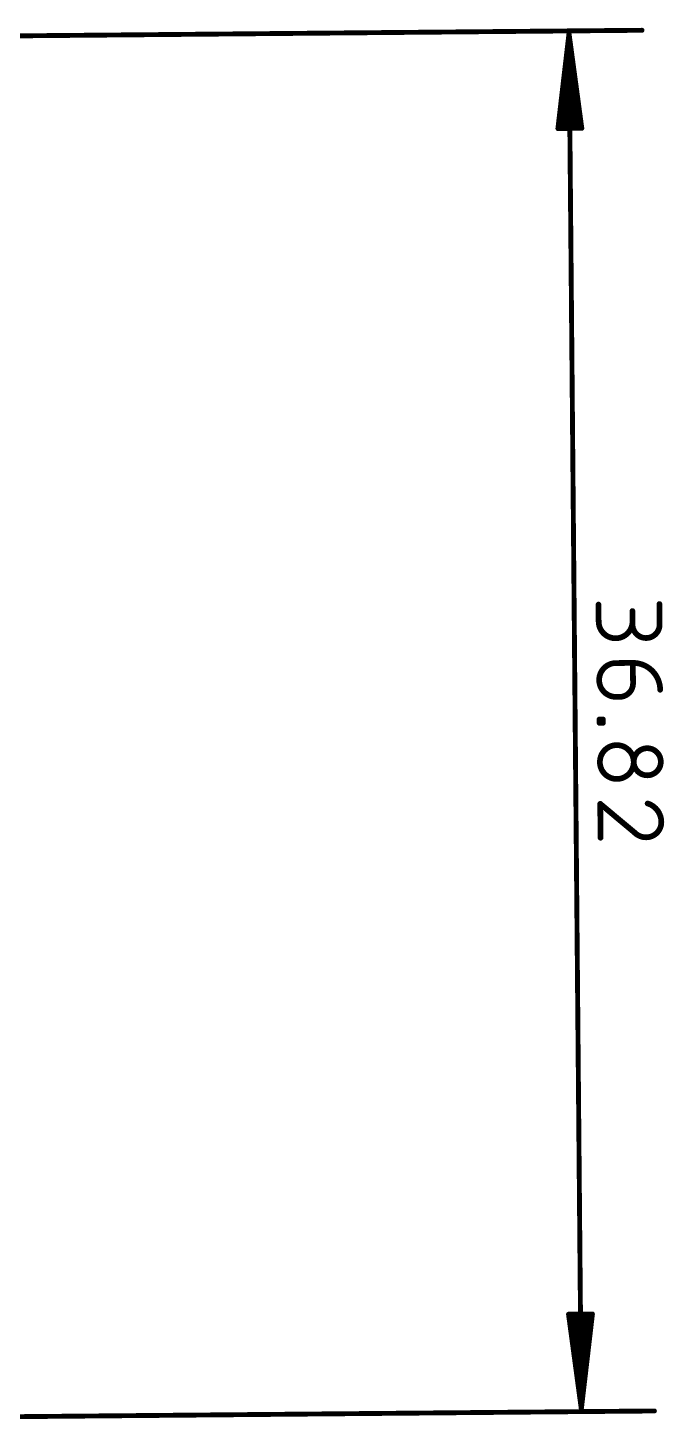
# Model space of a CAD drawing. Extents: x -0.1 to 40.3, y -1.3 to 55.7.
# Drawn here: x 23.34 to 40.32, y -1.33 to 35.77 of the extents above; entities that cross this region are included whole.
import ezdxf

# ---------------------------------------------------------------- set-up
doc = ezdxf.new("R2010")
doc.units = 0
doc.layers.add('20', color=31, linetype='CONTINUOUS')

msp = doc.modelspace()

# ---------------------------------------------------------------- linework, layer by layer
at = {"layer": '20'}
for points, const_width in [([(22.53, 35.55), (39.7301, 35.7042)], 0.13), ([(37.4842, 33.0839), (37.7807, 35.6217)], 0.13), ([(37.5435, 33.0845), (37.7807, 35.6217)], 0.13), ([(37.6735, 33.0856), (37.7807, 35.6217)], 0.13), ([(37.7807, 35.6217), (38.1096, -1.0683)], 0.13), ([(37.7807, 35.6217), (38.1227, 33.0896)], 0.13), ([(37.7807, 35.6217), (37.9335, 33.0879)], 0.13), ([(37.7807, 35.6217), (38.0634, 33.0891)], 0.13), ([(38.1227, 33.0896), (37.4842, 33.0839)], 0.13), ([(38.568, 20.3882), (38.5719, 19.9367)], 0.1524), ([(40.1935, 20.4024), (40.1982, 19.8606)], 0.1524), ([(39.4758, 19.8543), (39.4726, 20.2155)], 0.1524), ([(39.0331, 18.8291), (39.4847, 18.8331)], 0.1524), ([(39.4847, 18.8331), (39.4894, 18.2912)], 0.1524), ([(39.1313, 17.9268), (39.041, 17.926)], 0.1524), ([(38.5947, 17.3246), (38.685, 17.3254)], 0.1524), ([(38.5955, 17.2343), (38.5947, 17.3246)], 0.1524), ([(38.6858, 17.2351), (38.5955, 17.2343)], 0.1524), ([(38.685, 17.3254), (38.6858, 17.2351)], 0.1524), ([(39.5241, 14.3141), (38.6143, 15.0738)], 0.1524), ([(38.6143, 15.0738), (38.6222, 14.1707)], 0.1524), ([(38.4061, 1.4694), (37.7676, 1.4637)], 0.13), ([(37.7676, 1.4637), (38.1096, -1.0683)], 0.13), ([(37.8269, 1.4642), (38.1096, -1.0683)], 0.13), ([(37.9569, 1.4654), (38.1096, -1.0683)], 0.13), ([(38.1096, -1.0683), (38.4061, 1.4694)], 0.13), ([(38.1096, -1.0683), (38.3468, 1.4689)], 0.13), ([(38.1096, -1.0683), (38.2169, 1.4677)], 0.13), ([(22.86, -1.27), (40.0601, -1.1158)], 0.13)]:
    msp.add_lwpolyline(points, dxfattribs=dict(at, const_width=const_width))
for points, const_width in [([(37.8132, 35.622, 1), (37.7482, 35.6214)], 0.065), ([(37.8132, 35.6236, 1), (37.7483, 35.6197)], 0.065), ([(37.813, 35.6253, 1), (37.7484, 35.6181)], 0.065), ([(37.8129, 35.626, 1), (37.7485, 35.6173)], 0.065), ([(37.8132, 35.6203, 1), (37.7483, 35.6231)], 0.065), ([(37.8131, 35.6187, 1), (37.7484, 35.6247)], 0.065), ([(37.813, 35.6179, 1), (37.7485, 35.6255)], 0.065), ([(39.7304, 35.6717, 1), (39.7298, 35.7367)], 0.065), ([(37.4839, 33.1164, 1), (37.4845, 33.0514)], 0.065), ([(37.452, 33.0877, 1), (37.5165, 33.0802)], 0.065), ([(37.5111, 33.0875, 1), (37.5758, 33.0814)], 0.065), ([(37.641, 33.087, 1), (37.7059, 33.0842)], 0.065), ([(37.901, 33.086, 1), (37.9659, 33.0899)], 0.065), ([(38.0311, 33.0855, 1), (38.0957, 33.0927)], 0.065), ([(38.0905, 33.0853, 1), (38.1549, 33.094)], 0.065), ([(38.123, 33.0571, 1), (38.1224, 33.1221)], 0.065), ([(38.6061, 20.3886, 1), (38.5299, 20.3879)], 0.0762), ([(40.2316, 20.4028, 1), (40.1554, 20.4021)], 0.0762), ([(39.5107, 20.2158, 1), (39.4345, 20.2152)], 0.0762), ([(38.5719, 19.9367, 1), (39.475, 19.9446)], 0.1524), ([(38.61, 19.937, 1), (38.5338, 19.9364)], 0.0762), ([(38.5338, 19.9364, 1), (38.61, 19.937)], 0.0762), ([(39.5131, 19.9449, 1), (39.4369, 19.9442)], 0.0762), ([(39.4758, 19.8543, 1), (40.1982, 19.8606)], 0.1524), ([(39.5139, 19.8546, 1), (39.4377, 19.8539)], 0.0762), ([(39.4377, 19.8539, 1), (39.5139, 19.8546)], 0.0762), ([(40.2363, 19.8609, 1), (40.1601, 19.8602)], 0.0762), ([(40.1601, 19.8602, 1), (40.2363, 19.8609)], 0.0762), ([(39.0331, 18.8291, 1), (39.041, 17.926)], 0.1524), ([(39.0328, 18.8672, 1), (39.0335, 18.791)], 0.0762), ([(39.0335, 18.791, 1), (39.0328, 18.8672)], 0.0762), ([(39.5228, 18.8334, 1), (39.4466, 18.8327)], 0.0762), ([(40.2135, 18.1169, 0.4142), (39.4847, 18.8331)], 0.1524), ([(39.4844, 18.8711, 1), (39.485, 18.795)], 0.0762), ([(39.485, 18.795, 1), (39.4844, 18.8711)], 0.0762), ([(39.1313, 17.9268, 0.4142), (39.4894, 18.2912)], 0.1524), ([(39.5275, 18.2915, 1), (39.4513, 18.2909)], 0.0762), ([(39.4513, 18.2909, 1), (39.5275, 18.2915)], 0.0762), ([(39.0407, 17.9641, 1), (39.0414, 17.8879)], 0.0762), ([(39.0414, 17.8879, 1), (39.0407, 17.9641)], 0.0762), ([(39.131, 17.9649, 1), (39.1317, 17.8887)], 0.0762), ([(39.1317, 17.8887, 1), (39.131, 17.9649)], 0.0762), ([(40.1754, 18.1166, 1), (40.2516, 18.1172)], 0.0762), ([(38.6328, 17.325, 1), (38.5566, 17.3243)], 0.0762), ([(38.5944, 17.3627, 1), (38.595, 17.2865)], 0.0762), ([(38.5952, 17.2724, 1), (38.5958, 17.1962)], 0.0762), ([(38.5574, 17.234, 1), (38.6336, 17.2347)], 0.0762), ([(38.7231, 17.3258, 1), (38.6469, 17.3251)], 0.0762), ([(38.6477, 17.2348, 1), (38.7239, 17.2355)], 0.0762), ([(38.6853, 17.2873, 1), (38.6847, 17.3635)], 0.0762), ([(38.6861, 17.197, 1), (38.6855, 17.2732)], 0.0762), ([(39.0522, 16.6408, 1), (39.0601, 15.7377)], 0.1524), ([(39.0601, 15.7377, 1), (39.0522, 16.6408)], 0.1524), ([(39.0519, 16.6789, 1), (39.0526, 16.6027)], 0.0762), ([(39.0526, 16.6027, 1), (39.0519, 16.6789)], 0.0762), ([(39.8658, 16.5576, 1), (39.8721, 15.8351)], 0.1524), ([(39.8721, 15.8351, 1), (39.8658, 16.5576)], 0.1524), ([(39.8655, 16.5957, 1), (39.8661, 16.5195)], 0.0762), ([(39.8661, 16.5195, 1), (39.8655, 16.5957)], 0.0762), ([(39.0598, 15.7758, 1), (39.0605, 15.6996)], 0.0762), ([(39.0605, 15.6996, 1), (39.0598, 15.7758)], 0.0762), ([(39.8718, 15.8732, 1), (39.8724, 15.797)], 0.0762), ([(39.8724, 15.797, 1), (39.8718, 15.8732)], 0.0762), ([(38.6388, 15.1031, 1), (38.5899, 15.0446)], 0.0762), ([(38.6524, 15.0742, 1), (38.5762, 15.0735)], 0.0762), ([(40.2442, 14.5913, 0.3252), (39.8786, 15.0849)], 0.1524), ([(39.8901, 15.1212, 1), (39.8672, 15.0485)], 0.0762), ([(39.8414, 14.1814, 0.4142), (40.2442, 14.5913)], 0.1524), ([(40.2823, 14.5916, 1), (40.2061, 14.591)], 0.0762), ([(40.2061, 14.591, 1), (40.2823, 14.5916)], 0.0762), ([(38.5841, 14.1704, 1), (38.6603, 14.1711)], 0.0762), ([(39.5241, 14.3141, 0.2053), (39.8414, 14.1814)], 0.1524), ([(39.5515, 14.3406, 1), (39.4968, 14.2876)], 0.0762), ([(39.4997, 14.2848, 1), (39.5485, 14.3433)], 0.0762), ([(39.841, 14.2195, 1), (39.8417, 14.1433)], 0.0762), ([(39.8417, 14.1433, 1), (39.841, 14.2195)], 0.0762), ([(37.7673, 1.4962, 1), (37.7679, 1.4312)], 0.065), ([(37.7998, 1.4681, 1), (37.7354, 1.4594)], 0.065), ([(37.8592, 1.4678, 1), (37.7946, 1.4606)], 0.065), ([(37.9893, 1.4674, 1), (37.9244, 1.4635)], 0.065), ([(38.2493, 1.4664, 1), (38.1844, 1.4691)], 0.065), ([(38.3792, 1.4659, 1), (38.3145, 1.4719)], 0.065), ([(38.4384, 1.4657, 1), (38.3738, 1.4732)], 0.065), ([(38.4064, 1.4369, 1), (38.4058, 1.5019)], 0.065), ([(38.0773, -1.0646, 1), (38.1419, -1.0721)], 0.065), ([(38.0772, -1.0653, 1), (38.1419, -1.0714)], 0.065), ([(38.0771, -1.0703, 1), (38.142, -1.0664)], 0.065), ([(38.0771, -1.067, 1), (38.142, -1.0697)], 0.065), ([(38.0771, -1.0686, 1), (38.1421, -1.068)], 0.065), ([(38.0773, -1.0719, 1), (38.1419, -1.0647)], 0.065), ([(38.0774, -1.0727, 1), (38.1418, -1.064)], 0.065), ([(40.0604, -1.1483, 1), (40.0598, -1.0833)], 0.065)]:
    msp.add_lwpolyline(points, format="xyb", dxfattribs=dict(at, const_width=const_width))

doc.saveas('drawing.dxf')
